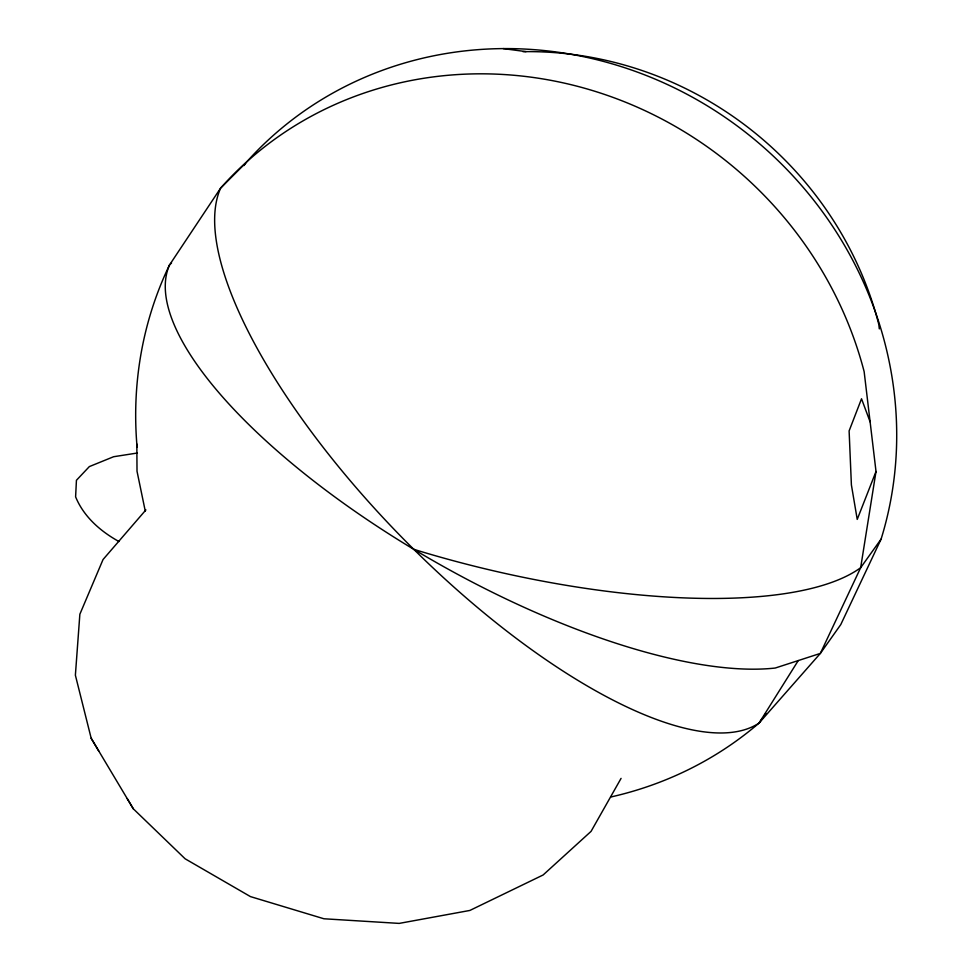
<?xml version="1.0" encoding="UTF-8"?>
<svg xmlns="http://www.w3.org/2000/svg" width="972" height="972" viewBox="0 0 972 972"><rect width="100%" height="100%" fill="white"/><g stroke="black" fill="none" stroke-linecap="round" stroke-linejoin="round"><path stroke-width="1.46" d="M137.076 447.035A380.453 355.327 40.2 0 1 169.456 265.077L220.644 188.082A380.453 355.327 40.2 0 1 586.043 88.646A380.453 355.327 40.2 0 1 864.144 371.644L876.015 471.481L860.657 567.709L820.344 653.415L759.059 723.071A380.453 355.327 40.2 0 1 610.659 797.028M876.015 471.481L857.231 519.4L851.399 484.943L849.115 430.912L861.532 398.775L870.11 421.86M762.485 718.259L759.059 723.071A381.692 133.747 45.5 0 1 412.274 547.831A381.692 133.747 45.5 0 1 220.644 188.082L245.685 163.041A377.476 354.768 40.2 0 1 702.938 103.214A377.476 354.768 40.2 0 1 881.094 539.108L840.768 624.595L820.344 653.415L775.243 668.031A381.704 132.228 29.5 0 1 372.337 523.118A381.704 132.228 29.5 0 1 169.456 265.077L171.534 262.975M621.072 778.378L591.049 831.388L543.117 874.982L469.865 910.448L399.176 923.4L323.931 918.771L250.472 896.609L185.13 858.798L133.286 808.789L91.186 738.295L75.379 675.212L79.862 614.231L103.044 559.532L145.909 509.899M759.059 723.071L798.255 660.583M244.008 165.556L245.685 163.041M764.199 715.854L765.912 713.448M881.094 539.108L860.657 567.709A381.826 121.743 13.7 0 1 413.768 549.314M137.38 453.013L113.603 456.731L89.339 466.596L76.436 480.277L75.609 496.838C83.726 516.715 100.493 531.344 118.949 541.525M503.217 48.6L525.998 51.625M91.186 738.295L98.767 751.077M127.223 798.571L133.286 808.789M145.29 511.211L137.016 471.238L136.833 444.046M879.32 328.888L878.797 324.405A349.944 330.711 40.2 0 0 522.972 51.662"/></g></svg>
